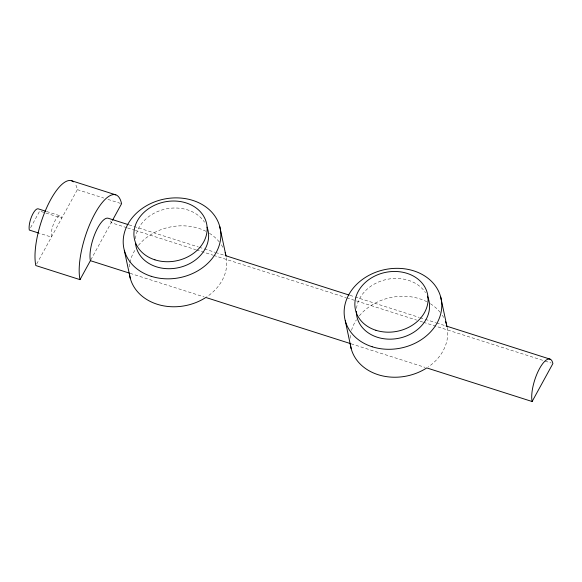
<?xml version="1.0" encoding="UTF-8"?>
<svg xmlns="http://www.w3.org/2000/svg" width="582" height="582" viewBox="0 0 582 582"><rect width="100%" height="100%" fill="white"/><g stroke="black" fill="none" stroke-linecap="round" stroke-linejoin="round"><path stroke-width="0.44" stroke-dasharray="2.91 2.18" d="M30.606 227.671L39.692 211.07L61.787 218.112A12.295 4.096 -72.3 0 0 55.108 220.614A12.295 4.096 -72.3 0 0 51.405 237.092L39.503 233.295M36.688 263.973L77.37 189.652A49.186 16.383 -72.3 0 0 75.129 183.708M90.828 259.878L112.042 221.131M77.37 189.652L103.72 198.047M107.968 199.4L121.565 203.736M129.08 224.899L198.375 246.994M199.24 247.27L203.569 248.652M204.435 248.929L214.831 252.239M215.696 252.515L225.227 255.556M349.949 295.329L354.278 296.704M355.144 296.98L419.236 317.416M420.102 317.692L424.438 319.074M425.304 319.351L435.692 322.668M436.558 322.945L445.223 325.702M126.73 227.678L111.177 222.717A24.597 8.192 -72.3 0 0 110.049 219.749M127.596 227.955L134.515 230.159M135.38 230.436L195.654 249.656M196.512 249.925L212.852 255.134M213.71 255.411L345.941 297.577M346.807 297.846L416.596 320.1M420.037 321.199L422.619 322.021M423.478 322.297L544.265 360.811M545.13 361.087L551.176 363.015M46.756 211.557L60.353 215.893M130.157 273.344L204.115 296.929M351.099 343.795L425.056 367.38M447.18 327.375A49.186 40.049 -12 0 1 428.257 366.944M350.124 338.251A49.186 40.049 -12 0 1 350.662 333.842M351.506 330.336A49.186 40.049 -12 0 1 356.388 319.86M359.341 315.851A49.186 40.049 -12 0 1 426.781 301.694M430.404 303.739A49.186 40.049 -12 0 1 441.265 313.742M442.284 315.218A49.186 40.049 -12 0 1 443.651 317.503M226.383 257.79A49.186 40.049 -12 0 1 206.581 296.987M129.24 266.927A49.186 40.049 -12 0 1 129.721 263.391M129.895 262.511A49.186 40.049 -12 0 1 135.446 249.409M138.4 245.4A49.186 40.049 -12 0 1 205.839 231.243M209.462 233.287A49.186 40.049 -12 0 1 219.218 241.857M221.342 244.767A49.186 40.049 -12 0 1 223.524 248.63M356.519 308.351A36.892 30.031 -12 0 1 386.084 279.571A36.892 30.031 -12 0 1 425.5 292.659M135.49 238.693A36.892 30.031 -12 0 1 164.67 209.229A36.892 30.031 -12 0 1 204.551 222.208"/><path stroke-width="0.87" d="M73.521 181.846A49.186 16.383 -72.3 0 0 46.72 207.607A49.186 16.383 -72.3 0 0 35.822 265.552L80.01 279.644L90.399 260.671A24.597 8.192 -72.3 0 1 95.23 233.113A24.597 8.192 -72.3 0 1 108.296 218.272L128.215 224.623M112.472 220.345L121.565 203.736A49.186 16.383 -72.3 0 0 94.844 213.754A49.186 16.383 -72.3 0 0 80.01 279.644M532.123 401.515L552.9 363.561A24.597 8.192 -72.3 0 0 539.543 368.573A24.597 8.192 -72.3 0 0 532.123 401.515L426.781 367.926A49.186 40.049 -12 0 1 350.24 343.526L205.832 297.475A49.186 40.049 -12 0 1 129.299 273.074L90.399 260.671M71.622 180.762L115.811 194.854M225.227 255.556L349.084 295.052M446.088 325.978L550.026 359.123M45.905 211.288L38.259 208.851A12.295 4.096 -72.3 0 0 31.726 216.264A12.295 4.096 -72.3 0 0 29.304 230.043L38.652 233.026M440.661 296.885L446.605 324.821M345.257 320.733L351.193 348.676M219.72 226.434L225.663 254.37M124.308 250.282L130.252 278.225M445.514 321.497A49.186 40.049 -12 0 1 447.012 326.517M225.161 252.697A49.186 40.049 -12 0 1 226.071 256.073M427.414 296.151A36.892 30.031 -12 0 1 399.361 338.149A36.892 30.031 -12 0 1 356.337 311.523M207.068 227.162A36.892 30.031 -12 0 1 178.892 267.596A36.892 30.031 -12 0 1 135.526 243.436M372.182 346.763A49.186 40.049 -12 0 0 441.614 302.036A49.186 40.049 -12 0 0 365.081 277.629A49.186 40.049 -12 0 0 372.182 346.763M151.24 276.312A49.186 40.049 -12 0 0 220.673 231.585A49.186 40.049 -12 0 0 144.14 207.177A49.186 40.049 -12 0 0 151.24 276.312M375.892 330.285A36.892 30.031 -12 0 0 427.966 296.74A36.892 30.031 -12 0 0 370.567 278.436A36.892 30.031 -12 0 0 375.892 330.285M154.95 259.841A36.892 30.031 -12 0 0 207.025 226.296A36.892 30.031 -12 0 0 149.618 207.992A36.892 30.031 -12 0 0 154.95 259.841"/></g></svg>
